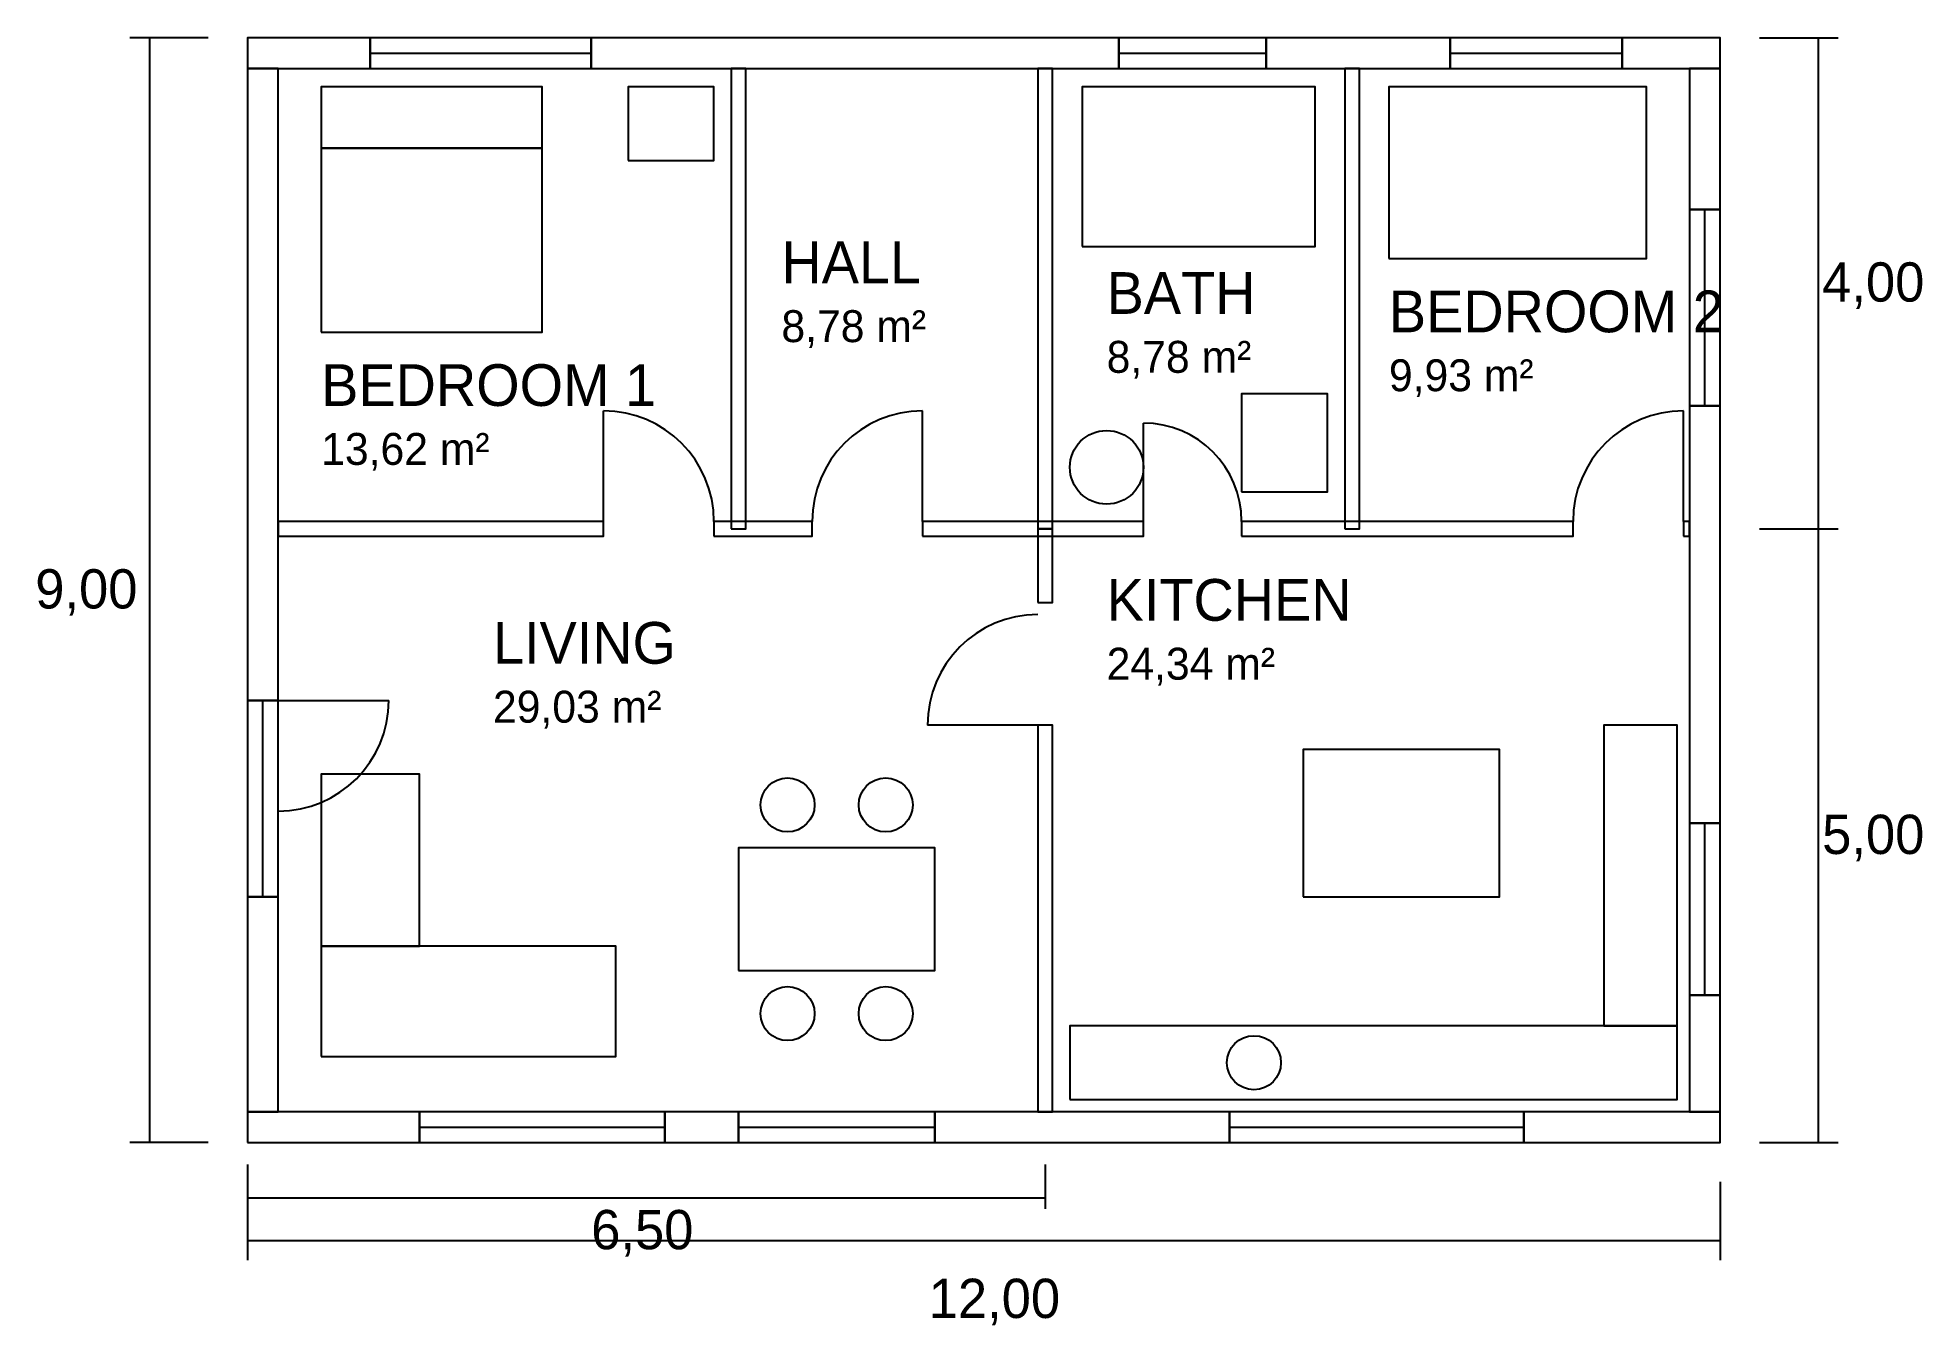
# Model space of a CAD drawing. Header units: metres. Extents: x -1.7 to 13.6, y -1.5 to 9.
import ezdxf

# ---------------------------------------------------------------- set-up
doc = ezdxf.new("R2010")
doc.units = ezdxf.units.M
for name, color, linetype in [('DIMENSION', 232, 'CONTINUOUS'), ('DOOR', 32, 'CONTINUOUS'), ('FURNITURE', 9, 'CONTINUOUS'), ('ROOM', 179, 'CONTINUOUS'), ('WALL', 189, 'CONTINUOUS'), ('WINDOW', 144, 'CONTINUOUS')]:
    doc.layers.add(name, color=color, linetype=linetype)

msp = doc.modelspace()

# ---------------------------------------------------------------- linework, layer by layer
at = {"layer": 'DIMENSION'}
for points in [[(-0.32, 9), (-0.96, 9)], [(-0.8, 9), (-0.8, 0)], [(12.32, 9), (12.96, 9)], [(12.8, 5), (12.8, 9)], [(12.32, 5), (12.96, 5)], [(12.32, 5), (12.96, 5)], [(12.8, 0), (12.8, 5)], [(-0.32, 0), (-0.96, 0)], [(12.32, 0), (12.96, 0)], [(0, -0.18), (0, -0.54)], [(6.5, -0.18), (6.5, -0.54)], [(0, -0.32), (0, -0.96)], [(0, -0.45), (6.5, -0.45)], [(12, -0.32), (12, -0.96)], [(0, -0.8), (12, -0.8)]]:
    msp.add_lwpolyline(points, dxfattribs=at)
at = {"layer": 'DOOR'}
for points in [[(2.9, 5.06), (2.9, 5.96)], [(5.5, 5.06), (5.5, 5.96)], [(7.3, 5.06), (7.3, 5.86)], [(11.7, 5.06), (11.7, 5.96)], [(0.25, 3.6), (1.15, 3.6)], [(6.44, 3.4), (5.54, 3.4)]]:
    msp.add_lwpolyline(points, dxfattribs=at)
for centre, radius, start, end in [((2.9, 5.06), 0.9, 0, 90), ((5.5, 5.06), 0.9, 90, 180), ((7.3, 5.06), 0.8, 0, 90), ((11.7, 5.06), 0.9, 90, 180), ((6.44, 3.4), 0.9, 90, 180), ((0.25, 3.6), 0.9, 270, 0)]:
    msp.add_arc(centre, radius, start, end, dxfattribs=at)
at = {"layer": 'FURNITURE'}
for points in [[(0.6, 8.1), (2.4, 8.1), (2.4, 8.6), (0.6, 8.6)], [(3.1, 8), (3.8, 8), (3.8, 8.6), (3.1, 8.6)], [(6.8, 7.3), (8.7, 7.3), (8.7, 8.6), (6.8, 8.6)], [(9.3, 7.2), (11.4, 7.2), (11.4, 8.6), (9.3, 8.6)], [(0.6, 6.6), (2.4, 6.6), (2.4, 8.1), (0.6, 8.1)], [(8.1, 5.3), (8.8, 5.3), (8.8, 6.1), (8.1, 6.1)], [(11.05, 0.95), (11.65, 0.95), (11.65, 3.4), (11.05, 3.4)], [(8.6, 2), (10.2, 2), (10.2, 3.2), (8.6, 3.2)], [(0.6, 1.6), (1.4, 1.6), (1.4, 3), (0.6, 3)], [(4, 1.4), (5.6, 1.4), (5.6, 2.4), (4, 2.4)], [(0.6, 0.7), (3, 0.7), (3, 1.6), (0.6, 1.6)], [(6.7, 0.35), (11.65, 0.35), (11.65, 0.95), (6.7, 0.95)]]:
    msp.add_lwpolyline(points, close=True, dxfattribs=at)
for centre, radius in [((7, 5.5), 0.3), ((4.4, 2.75), 0.22), ((5.2, 2.75), 0.22), ((4.4, 1.05), 0.22), ((5.2, 1.05), 0.22), ((8.2, 0.65), 0.22)]:
    msp.add_circle(centre, radius, dxfattribs=at)
at = {"layer": 'WALL'}
for points in [[(0, 8.75), (1, 8.75), (1, 9), (0, 9)], [(2.8, 8.75), (7.1, 8.75), (7.1, 9), (2.8, 9)], [(8.3, 8.75), (9.8, 8.75), (9.8, 9), (8.3, 9)], [(11.2, 8.75), (12, 8.75), (12, 9), (11.2, 9)], [(0, 3.6), (0.25, 3.6), (0.25, 8.75), (0, 8.75)], [(3.94, 5), (4.06, 5), (4.06, 8.75), (3.94, 8.75)], [(6.44, 5), (6.56, 5), (6.56, 8.75), (6.44, 8.75)], [(8.94, 5), (9.06, 5), (9.06, 8.75), (8.94, 8.75)], [(11.75, 7.6), (12, 7.6), (12, 8.75), (11.75, 8.75)], [(11.75, 2.6), (12, 2.6), (12, 6), (11.75, 6)], [(0.25, 4.94), (2.9, 4.94), (2.9, 5.06), (0.25, 5.06)], [(3.8, 4.94), (4.6, 4.94), (4.6, 5.06), (3.8, 5.06)], [(5.5, 4.94), (7.3, 4.94), (7.3, 5.06), (5.5, 5.06)], [(6.44, 4.4), (6.56, 4.4), (6.56, 5), (6.44, 5)], [(8.1, 4.94), (10.8, 4.94), (10.8, 5.06), (8.1, 5.06)], [(11.7, 4.94), (11.75, 4.94), (11.75, 5.06), (11.7, 5.06)], [(6.44, 0.25), (6.56, 0.25), (6.56, 3.4), (6.44, 3.4)], [(0, 0.25), (0.25, 0.25), (0.25, 2), (0, 2)], [(11.75, 0.25), (12, 0.25), (12, 1.2), (11.75, 1.2)], [(0, 0), (1.4, 0), (1.4, 0.25), (0, 0.25)], [(3.4, 0), (4, 0), (4, 0.25), (3.4, 0.25)], [(5.6, 0), (8, 0), (8, 0.25), (5.6, 0.25)], [(10.4, 0), (12, 0), (12, 0.25), (10.4, 0.25)]]:
    msp.add_lwpolyline(points, close=True, dxfattribs=at)
at = {"layer": 'WINDOW'}
for points in [[(1, 8.75), (2.8, 8.75), (2.8, 9), (1, 9)], [(7.1, 8.75), (8.3, 8.75), (8.3, 9), (7.1, 9)], [(9.8, 8.75), (11.2, 8.75), (11.2, 9), (9.8, 9)], [(11.75, 6), (12, 6), (12, 7.6), (11.75, 7.6)], [(0, 2), (0.25, 2), (0.25, 3.6), (0, 3.6)], [(11.75, 1.2), (12, 1.2), (12, 2.6), (11.75, 2.6)], [(1.4, 0), (3.4, 0), (3.4, 0.25), (1.4, 0.25)], [(4, 0), (5.6, 0), (5.6, 0.25), (4, 0.25)], [(8, 0), (10.4, 0), (10.4, 0.25), (8, 0.25)]]:
    msp.add_lwpolyline(points, close=True, dxfattribs=at)
for points in [[(1, 8.875), (2.8, 8.875)], [(7.1, 8.875), (8.3, 8.875)], [(9.8, 8.875), (11.2, 8.875)], [(11.875, 6), (11.875, 7.6)], [(0.125, 2), (0.125, 3.6)], [(11.875, 1.2), (11.875, 2.6)], [(1.4, 0.125), (3.4, 0.125)], [(4, 0.125), (5.6, 0.125)], [(8, 0.125), (10.4, 0.125)]]:
    msp.add_lwpolyline(points, dxfattribs=at)

# ---------------------------------------------------------------- texts
at = {"layer": 'DIMENSION'}
for s, p in [('4,00', (12.83, 6.85)), ('9,00', (-1.73, 4.35)), ('5,00', (12.83, 2.35)), ('6,50', (2.8, -0.87)), ('12,00', (5.55, -1.43))]:
    msp.add_text(s, height=0.32, dxfattribs=at).set_placement(p)
at = {"layer": 'ROOM'}
for s, height, p in [('HALL', 0.34, (4.35, 7)), ('BATH', 0.34, (7, 6.75)), ('BEDROOM 2', 0.34, (9.3, 6.6)), ('8,78 m²', 0.26, (4.35, 6.52)), ('8,78 m²', 0.26, (7, 6.27)), ('BEDROOM 1', 0.34, (0.6, 6)), ('9,93 m²', 0.26, (9.3, 6.12)), ('13,62 m²', 0.26, (0.6, 5.52)), ('KITCHEN', 0.34, (7, 4.25)), ('LIVING', 0.34, (2, 3.9)), ('24,34 m²', 0.26, (7, 3.77)), ('29,03 m²', 0.26, (2, 3.42))]:
    msp.add_text(s, height=height, dxfattribs=at).set_placement(p)

doc.saveas('drawing.dxf')
